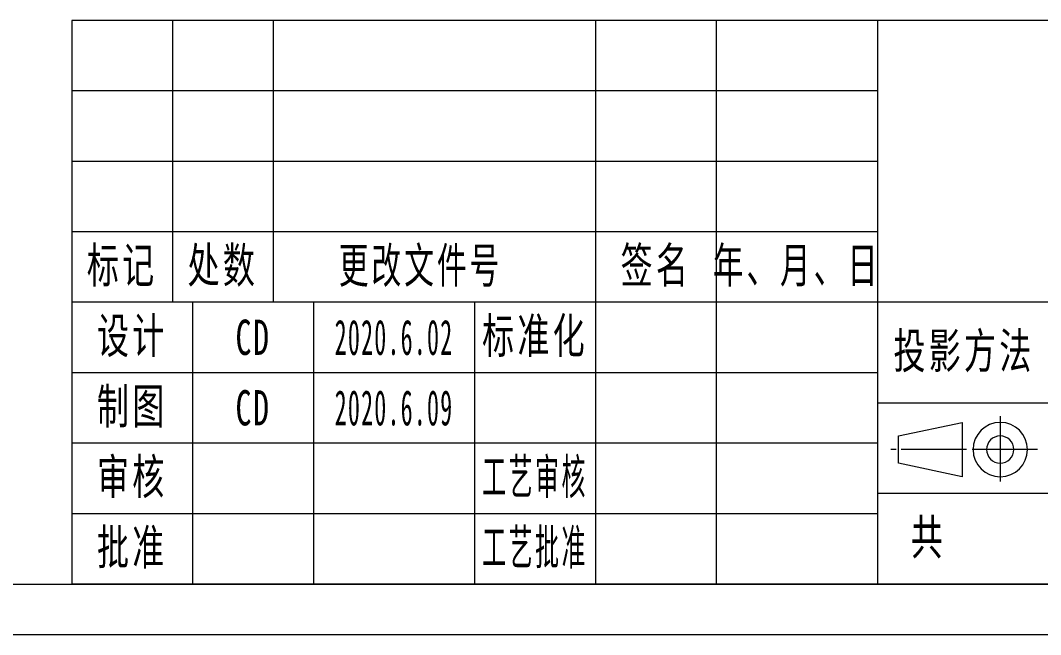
# Model space of a CAD drawing. Header units: millimetres. Extents: x -15766 to 80009, y -9701 to 15159.
# Drawn here: x -11981.9 to -11779.3, y 11134.1 to 11256.1 of the extents above; entities that cross this region are included whole.
import ezdxf

# ---------------------------------------------------------------- set-up
doc = ezdxf.new("R2010")
doc.units = ezdxf.units.MM
doc.linetypes.add('CENTER-HOKUTO_1', pattern=[16, 13, -1, 1, -1])
for name, color, linetype, lineweight in [('CDRAFT0', 7, 'Continuous', 18), ('title_frame', 7, 'Continuous', 18), ('尺寸线层', 3, 'Continuous', 18), ('粗实线层_1', 7, 'Continuous', 15), ('细实线层', 7, 'Continuous', 18)]:
    doc.layers.add(name, color=color, linetype=linetype, lineweight=lineweight)
doc.styles.add('UserTxtStyle1', font='', dxfattribs={"width": 0.618357})
doc.styles.add('UserTxtStyle2', font='', dxfattribs={"width": 0.634692})
doc.styles.add('标准', font='', dxfattribs={"width": 0.667})
doc.styles.get('UserTxtStyle1').set_extended_font_data('宋体')
doc.styles.get('UserTxtStyle2').set_extended_font_data('宋体')
doc.styles.get('标准').set_extended_font_data('宋体')

# ---------------------------------------------------------------- blocks, each defined once
blk = doc.blocks.new('*X3')
at = {"layer": 'CDRAFT0'}
blk.add_line((0, 0), (420, 0), dxfattribs=at)
at = {"layer": '粗实线层_1'}
blk.add_line((25, 5), (415, 5), dxfattribs=at)

msp = doc.modelspace()

# ---------------------------------------------------------------- linework, layer by layer
at = {"layer": '粗实线层_1'}
for p, q in [((-11611.72643, 11256.10436), (-11971.72643, 11256.10436)), ((-11971.72643, 11256.10436), (-11971.72643, 11144.10436)), ((-11811.72643, 11256.10436), (-11811.72643, 11144.10436)), ((-11711.72643, 11200.10436), (-11971.72643, 11200.10436)), ((-11891.72643, 11200.10436), (-11891.72643, 11144.10436)), ((-11811.72643, 11186.10436), (-11971.72643, 11186.10436)), ((-11811.72643, 11172.10436), (-11971.72643, 11172.10436)), ((-11711.72643, 11162.10436), (-11811.72643, 11162.10436)), ((-11811.72643, 11158.10436), (-11971.72643, 11158.10436)), ((-11611.72643, 11144.10436), (-11971.72643, 11144.10436))]:
    msp.add_line(p, q, dxfattribs=at)
at = {"layer": '细实线层'}
for p, q in [((-11951.72643, 11256.10436), (-11951.72643, 11200.10436)), ((-11931.72643, 11256.10436), (-11931.72643, 11200.10436)), ((-11867.72643, 11256.10436), (-11867.72643, 11144.10436)), ((-11843.72643, 11256.10436), (-11843.72643, 11144.10436)), ((-11811.72643, 11242.10436), (-11971.72643, 11242.10436)), ((-11811.72643, 11228.10436), (-11971.72643, 11228.10436)), ((-11811.72643, 11214.10436), (-11971.72643, 11214.10436)), ((-11947.72643, 11200.10436), (-11947.72643, 11144.10436)), ((-11923.72643, 11200.10436), (-11923.72643, 11144.10436)), ((-11711.72643, 11180.10436), (-11811.72643, 11180.10436))]:
    msp.add_line(p, q, dxfattribs=at)
at = {"layer": '细实线层', "color": 3}
for p, q in [((-11807.5231, 11173.56202), (-11794.869, 11176.26202)), ((-11794.869, 11176.26202), (-11794.869, 11165.46202)), ((-11807.5231, 11168.16202), (-11807.5231, 11173.56202)), ((-11794.869, 11165.46202), (-11807.5231, 11168.16202))]:
    msp.add_line(p, q, dxfattribs=at)
at = {"layer": '细实线层', "color": 2, "linetype": 'CENTER-HOKUTO_1', "lineweight": 18}
for p, q in [((-11787.33018, 11177.50402), (-11787.33018, 11163.55042)), ((-11794.03036, 11170.86202), (-11809.94647, 11170.86202)), ((-11779.9055, 11170.86202), (-11793.81681, 11170.86202))]:
    msp.add_line(p, q, dxfattribs=at)
at = {"layer": '细实线层', "color": 3}
for radius in [5.4, 2.7]:
    msp.add_arc((-11787.33018, 11170.86202), radius, 0, 359.9893827, dxfattribs=at)

# ---------------------------------------------------------------- block references
at = {"layer": 'title_frame', "xscale": 2, "yscale": 2, "zscale": 2}
msp.add_blockref('*X3', (-12441.72643, 11134.10436), dxfattribs=at)

# ---------------------------------------------------------------- texts
at = {"layer": '尺寸线层', "char_height": 7, "attachment_point": 5, "line_spacing_factor": 1.15057}
for s, insert, width, style in [('\\T1.1;标记', (-11961.72643, 11207.10436), 36, '标准'), ('\\T1.1;处数', (-11941.72643, 11207.10436), 36, '标准'), ('\\T1.1;更改文件号', (-11902.4596, 11207.05638), 60, 'UserTxtStyle1'), ('\\T1.1;签名', (-11855.72643, 11207.10436), 44, '标准'), ('\\T1.1;年、月、日', (-11827.72643, 11207.10436), 60, 'UserTxtStyle2'), ('\\T1.1;设计', (-11959.72643, 11193.10436), 44, '标准'), ('{\\T1.1;CD}', (-11935.72643, 11193.10436), 44, '标准'), ('{\\W0.5;\\T1.1;2020.6.02}', (-11907.72643, 11193.10436), 32, '标准'), ('\\T1.1;标准化', (-11879.72643, 11193.10436), 44, '标准'), ('\\T1.1;投影方法', (-11794.53644, 11190.10436), 44, '标准'), ('\\T1.1;制图', (-11959.72643, 11179.10436), 44, '标准'), ('{\\T1.1;CD}', (-11935.72643, 11179.10436), 44, '标准'), ('{\\W0.5;\\T1.1;2020.6.09}', (-11907.72643, 11179.10436), 32, '标准'), ('\\T1.1;审核', (-11959.72643, 11165.10436), 44, '标准'), ('{\\W0.5;\\T1.1;工艺审核}', (-11879.72643, 11165.10436), 44, '标准'), ('{\\T1.1;批准}', (-11959.72643, 11151.10436), 44, '标准'), ('{\\W0.5;\\T1.1;工艺批准}', (-11879.72643, 11151.10436), 44, '标准'), ('\\T1.1;共', (-11801.58377, 11153.10436), 16, '标准')]:
    msp.add_mtext(s, dxfattribs=dict(at, insert=insert, width=width, style=style))

doc.saveas('drawing.dxf')
